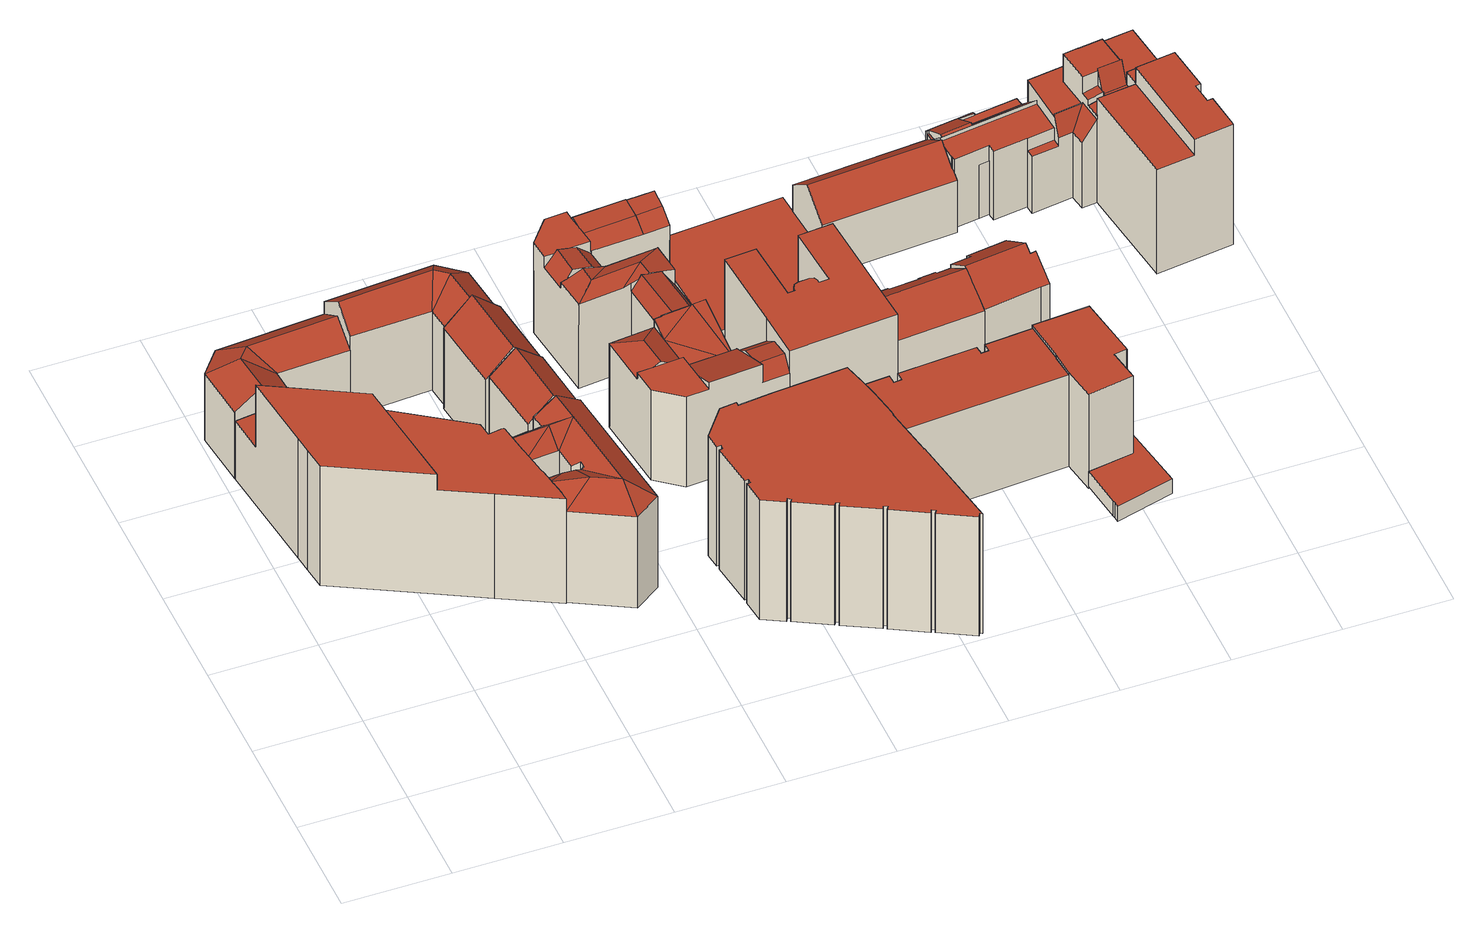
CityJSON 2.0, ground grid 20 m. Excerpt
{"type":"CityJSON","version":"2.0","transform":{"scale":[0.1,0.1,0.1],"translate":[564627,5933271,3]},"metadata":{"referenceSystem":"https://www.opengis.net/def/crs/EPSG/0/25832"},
"CityObjects":{
"building1":{"type":"Building","attributes":{"Gemeindeschluessel":"02000000","Geometrietyp2DReferenz":"3000","function":"31001_2010","roofType":"1000","measuredHeight":27.42,"storeysAboveGround":4},"geometry":[{"type":"MultiSurface","lod":"2","boundaries":[[[0,1,2,3,4,5]],[[6,7,8,9,10,11,12,13,14,15,16,17,18,19,20,21,22,23]],[[24,25,26,27]],[[27,26,28,29]],[[29,28,30,31]],[[31,30,32,33]],[[33,32,34,35]],[[35,34,36,37]],[[37,36,38,39]],[[39,38,40,41]],[[23,4,3,6]],[[42,2,1,43]],[[43,1,0,44]],[[45,21,20,46]],[[46,20,19,47]],[[47,19,18,48]],[[48,18,17,49]],[[49,17,16,50]],[[50,16,15,51]],[[51,15,14,52]],[[52,14,13,53]],[[53,13,12,54]],[[54,12,11,55]],[[55,11,10,56]],[[56,10,9,57]],[[57,9,8,58]],[[58,8,7,59]],[[42,43,44,24,27,29,31,33,35,37,39,41,45,46,47,48,49,50,51,52,53,54,55,56,57,58,59]],[[60,22,21,45,41,40]],[[24,44,0,5,61,25]],[[42,59,7,6,3,2]],[[61,5,4,23,22,60]],[[61,60,40,38,36,34,32,30,28,26,25]]],"semantics":{"surfaces":[{"type":"RoofSurface"},{"type":"WallSurface"},{"type":"GroundSurface"}],"values":[0,0,1,1,1,1,1,1,1,1,1,1,1,1,1,1,1,1,1,1,1,1,1,1,1,1,1,2,1,1,1,1,0]}}]},
"building2":{"type":"Building","attributes":{"Gemeindeschluessel":"02000000","Geometrietyp2DReferenz":"3000","function":"31001_1120","roofType":"3100","measuredHeight":18.71,"storeysAboveGround":5},"geometry":[{"type":"MultiSurface","lod":"2","boundaries":[[[62,63,64,65]],[[66,67,63,62]],[[68,65,64,69]],[[70,71,72,73]],[[74,75,76,77]],[[77,76,78,79]],[[80,81,67,66,82]],[[74,77,79,70,73,68,69,83,80,82]],[[84,63,67,81]],[[85,83,69,64]],[[84,81,80,83,85]],[[75,74,82,66]],[[70,79,78,86,71]],[[65,68,73,72]],[[86,78,76,75,66,62]],[[85,64,63,84]],[[86,62,65,72,71]]],"semantics":{"surfaces":[{"type":"RoofSurface"},{"type":"WallSurface"},{"type":"GroundSurface"}],"values":[0,0,1,1,1,1,1,2,0,1,1,1,1,1,0,0,0]}}]},
"building3":{"type":"Building","attributes":{"Gemeindeschluessel":"02000000","Geometrietyp2DReferenz":"3000","function":"31001_2010","roofType":"3100","measuredHeight":23.94,"storeysAboveGround":5},"geometry":[{"type":"MultiSurface","lod":"2","boundaries":[[[87,88,89,90,91]],[[92,93,94,95,96]],[[97,95,94]],[[98,99,100]],[[101,102,103,99,98]],[[104,105,106,102,101]],[[97,107,108,95]],[[102,109,110,103]],[[111,112,109]],[[113,91,90,114]],[[114,90,89,115]],[[116,93,92,117]],[[118,106,105,119]],[[119,105,104,120]],[[121,122,123,124]],[[124,123,125,126]],[[127,112,111,128]],[[108,109,112,129,130]],[[118,119,120,131,121,124,126,132,116,117,113,114,115,133,134,135,127,128]],[[116,132,136,107,97,94,93]],[[121,131,100,99,103,110,122]],[[127,135,129,112]],[[125,123,122,110,109,108,107,136]],[[137,133,115,89,88]],[[113,117,92,96,87,91]],[[131,120,104,101,98,100]],[[106,118,128,111]],[[138,134,133,137,139]],[[125,136,132,126]],[[135,134,138,130,129]],[[138,139,108,130]],[[106,111,109,102]],[[137,88,87,96,95,108,139]]],"semantics":{"surfaces":[{"type":"RoofSurface"},{"type":"WallSurface"},{"type":"GroundSurface"}],"values":[0,0,0,0,0,0,0,0,0,1,1,1,1,1,1,1,1,0,2,1,1,1,0,1,1,1,1,1,1,1,0,0,0]}}]},
"building4":{"type":"Building","attributes":{"Gemeindeschluessel":"02000000","Geometrietyp2DReferenz":"3000","function":"31001_1120","roofType":"3100","measuredHeight":22.25,"storeysAboveGround":5},"geometry":[{"type":"MultiSurface","lod":"2","boundaries":[[[140,141,142]],[[140,143,144,141]],[[145,146,142,147]],[[148,144,143,149]],[[145,147,80,83,148,149,150]],[[151,150,149,143]],[[145,150,151,152,146]],[[80,147,142,153]],[[83,80,153,154,155]],[[144,148,83,155]],[[152,151,143,140]],[[152,140,142,146]],[[154,153,142,141]],[[154,141,144,155]]],"semantics":{"surfaces":[{"type":"RoofSurface"},{"type":"WallSurface"},{"type":"GroundSurface"}],"values":[0,0,1,1,2,1,1,1,1,1,0,0,0,0]}}]},
"building5":{"type":"Building","attributes":{"Gemeindeschluessel":"02000000","Geometrietyp2DReferenz":"3000","function":"31001_1120","roofType":"3100","measuredHeight":23.43,"storeysAboveGround":6},"geometry":[{"type":"MultiSurface","lod":"2","boundaries":[[[156,157,158,159,160]],[[158,161,162,159]],[[163,157,156,164]],[[164,156,160,165]],[[166,162,161,167]],[[167,161,158,157,163]],[[165,160,159,162,166]],[[165,166,167,163,164]]],"semantics":{"surfaces":[{"type":"RoofSurface"},{"type":"WallSurface"},{"type":"GroundSurface"}],"values":[0,0,1,1,1,1,1,2]}}]},
"building6":{"type":"Building","attributes":{"Gemeindeschluessel":"02000000","Geometrietyp2DReferenz":"3000","function":"31001_1120","roofType":"3100","measuredHeight":23.75,"storeysAboveGround":6},"geometry":[{"type":"MultiSurface","lod":"2","boundaries":[[[168,169,170,171,172,173]],[[170,174,175,171]],[[176,173,172,177]],[[178,169,168,179]],[[179,168,173,176]],[[180,175,174,181]],[[181,174,170,169,178]],[[177,172,171,175,180]],[[177,180,181,178,179,176]]],"semantics":{"surfaces":[{"type":"RoofSurface"},{"type":"WallSurface"},{"type":"GroundSurface"}],"values":[0,0,1,1,1,1,1,1,2]}}]},
"building7":{"type":"Building","attributes":{"Gemeindeschluessel":"02000000","Geometrietyp2DReferenz":"3000","function":"31001_2010","roofType":"1000","measuredHeight":27.29,"storeysAboveGround":8},"geometry":[{"type":"MultiSurface","lod":"2","boundaries":[[[182,183,184,185]],[[185,184,186,187]],[[187,186,188,189]],[[189,188,190,191]],[[191,190,192,193]],[[193,192,194,195]],[[195,194,196,197]],[[197,196,198,199]],[[200,201,202,203]],[[203,202,204,205]],[[205,204,206,207]],[[207,206,208,209]],[[210,211,212,213]],[[213,212,214,215]],[[215,214,216,217]],[[217,216,218,219]],[[219,218,220,221]],[[221,220,222,223]],[[223,222,224,225]],[[225,224,226,227]],[[227,226,228,229]],[[229,228,230,231]],[[231,230,232,233]],[[233,232,234,235]],[[235,234,236,237]],[[237,236,238,239]],[[239,238,240,241]],[[241,240,242,243]],[[243,242,244,245]],[[245,244,246,247]],[[248,249,250,251]],[[251,250,252,253]],[[253,252,254,255]],[[255,254,256,257]],[[257,256,258,259]],[[259,258,260,261]],[[261,260,262,263]],[[263,262,183,182]],[[264,265,249,248]],[[247,246,265,264]],[[211,210,209,208]],[[201,200,199,198]],[[199,200,203,205,207,209,210,213,215,217,219,221,223,225,227,229,231,233,235,237,239,241,243,245,247,264,248,251,253,255,257,259,261,263,182,185,187,189,191,193,195,197]],[[201,198,196,194,192,190,188,186,184,183,262,260,258,256,254,252,250,249,265,246,244,242,240,238,236,234,232,230,228,226,224,222,220,218,216,214,212,211,208,206,204,202]]],"semantics":{"surfaces":[{"type":"WallSurface"},{"type":"GroundSurface"},{"type":"RoofSurface"}],"values":[0,0,0,0,0,0,0,0,0,0,0,0,0,0,0,0,0,0,0,0,0,0,0,0,0,0,0,0,0,0,0,0,0,0,0,0,0,0,0,0,0,0,1,2]}}]},
"building8":{"type":"Building","attributes":{"Gemeindeschluessel":"02000000","Geometrietyp2DReferenz":"3000","function":"31001_1120","roofType":"1000","measuredHeight":22.24,"storeysAboveGround":5},"geometry":[{"type":"MultiSurface","lod":"2","boundaries":[[[266,267,268,269,270,271,272,273,274]],[[275,276,277,278,274,279]],[[276,280,281,282,283]],[[284,285,266,278,277]],[[286,287,288]],[[289,290,291,286,288]],[[290,292,293,294,295,296,297,298]],[[283,282,299,300]],[[284,300,301,302,285]],[[291,298,303,304,305,287,286]],[[269,306,307,308,309]],[[310,311,307,306,268,312,313]],[[314,315,316,317,313,312]],[[318,319,320,321,322,323]],[[324,325,326,323,327]],[[328,329,330,304]],[[331,332,328,304]],[[333,334,335,336,337,296,338,339]],[[318,326,325,340,341]],[[342,343,344,320,319]],[[340,345,346,341]],[[311,347,348,308]],[[310,349,350,347,311]],[[317,351,350,349]],[[329,352,330]],[[334,353,354,355,356]],[[333,357,358,354,353]],[[359,360,358,357]],[[361,362,363,364]],[[365,272,271,366]],[[309,270,269]],[[274,273,279]],[[275,280,276]],[[289,292,290]],[[298,297,303]],[[367,294,293,368]],[[364,302,301,361]],[[323,322,327]],[[304,369,305]],[[331,337,336,332]],[[356,335,334]],[[295,338,296]],[[283,300,284,277,276]],[[370,322,321,281,371]],[[372,343,342,346,345,352,329,328,332,336,373]],[[367,368,374,375,370,371,365,366,376,377,378,379,372,373,380,381]],[[376,366,271,270,309,308,348]],[[267,266,285,302,364,363,315,314]],[[365,371,281,280,275,279,273,272]],[[375,374,288,287,305,369,382]],[[367,381,360,359,339,338,295,294]],[[317,349,310,313]],[[379,378,316,315,363,362,383]],[[342,319,318,341,346]],[[370,375,382,384,324,327,322]],[[330,352,345,340,325,324,384]],[[377,376,348,347,350,351]],[[381,380,355,354,358,360]],[[334,333,353]],[[333,339,359,357]],[[380,373,336,335,356,355]],[[318,323,326]],[[372,379,383,344,343]],[[378,377,351,317,316]],[[269,268,306]],[[311,308,307]],[[299,383,362,361,301,300]],[[296,337,331,304,303,297]],[[374,368,293,292,289,288]],[[290,298,291]],[[266,274,278]],[[268,267,314,312]],[[330,384,382,369,304]],[[320,344,383,299,282]],[[320,282,281,321]]],"semantics":{"surfaces":[{"type":"RoofSurface"},{"type":"WallSurface"},{"type":"GroundSurface"}],"values":[0,0,0,0,0,0,0,0,0,0,0,0,0,0,0,0,0,0,0,0,0,0,0,0,0,0,0,0,0,1,1,1,1,1,1,1,1,1,1,1,1,1,1,1,1,2,1,1,1,1,1,1,1,1,1,1,1,1,1,1,1,1,1,1,1,1,1,1,1,1,1,1,0,0,0]}}]},
"building9":{"type":"Building","attributes":{"Gemeindeschluessel":"02000000","Geometrietyp2DReferenz":"3000","function":"31001_1120","roofType":"1000","measuredHeight":22.11,"storeysAboveGround":5},"geometry":[{"type":"MultiSurface","lod":"2","boundaries":[[[385,386,387,388,389,390,391,392,393,394,395,396,397,398,399,400,401,402,403]],[[404,405,406,407,408,409,410,411,412,413,414,415,416,417,418,419,420,421,422]],[[422,421,386,385]],[[421,420,387,386]],[[420,419,388,387]],[[419,418,389,388]],[[418,417,390,389]],[[417,416,391,390]],[[416,415,392,391]],[[415,414,393,392]],[[414,413,394,393]],[[413,412,395,394]],[[412,411,396,395]],[[411,410,397,396]],[[410,409,398,397]],[[409,408,399,398]],[[408,407,400,399]],[[407,406,401,400]],[[406,405,402,401]],[[405,404,403,402]],[[404,422,385,403]]],"semantics":{"surfaces":[{"type":"GroundSurface"},{"type":"RoofSurface"},{"type":"WallSurface"}],"values":[0,1,2,2,2,2,2,2,2,2,2,2,2,2,2,2,2,2,2,2,2]}}]},
"building10":{"type":"Building","attributes":{"Gemeindeschluessel":"02000000","Geometrietyp2DReferenz":"3000","function":"31001_1010","roofType":"1000","measuredHeight":20.89,"storeysAboveGround":7},"geometry":[{"type":"MultiSurface","lod":"2","boundaries":[[[423,424,425,426]],[[426,425,427,428]],[[428,427,429,430]],[[430,429,431,432]],[[432,431,433,434]],[[434,433,435,436]],[[436,435,437,438]],[[438,437,439,440]],[[441,442,443,444]],[[444,443,445,446]],[[446,445,447,448]],[[449,450,451,452]],[[452,451,424,423]],[[453,454,455,456]],[[448,447,450,449]],[[442,441,456,455]],[[454,453,440,439]],[[440,453,456,441,444,446,448,449,452,423,426,428,430,432,434,436,438]],[[454,439,437,435,433,431,429,427,425,424,451,450,447,445,443,442,455]]],"semantics":{"surfaces":[{"type":"WallSurface"},{"type":"GroundSurface"},{"type":"RoofSurface"}],"values":[0,0,0,0,0,0,0,0,0,0,0,0,0,0,0,0,0,1,2]}}]},
"building11":{"type":"Building","attributes":{"Gemeindeschluessel":"02000000","Geometrietyp2DReferenz":"3000","function":"31001_1010","roofType":"1000","measuredHeight":6.79,"storeysAboveGround":5},"geometry":[{"type":"MultiSurface","lod":"2","boundaries":[[[457,458,459,460,461]],[[462,463,464,465,466]],[[465,461,460,466]],[[462,459,458,463]],[[464,463,458,457]],[[462,466,460,459]],[[465,464,457,461]]],"semantics":{"surfaces":[{"type":"RoofSurface"},{"type":"GroundSurface"},{"type":"WallSurface"}],"values":[0,1,2,2,2,2,2]}}]},
"building12":{"type":"Building","attributes":{"Gemeindeschluessel":"02000000","Geometrietyp2DReferenz":"3000","function":"31001_1120","roofType":"3100","measuredHeight":16.16,"storeysAboveGround":4},"geometry":[{"type":"MultiSurface","lod":"2","boundaries":[[[467,468,469,470,471,472,473,474,475,476,477,478]],[[479,478,477,480]],[[480,477,476,481]],[[481,476,475,482]],[[482,475,474,483]],[[483,474,473,484]],[[484,473,472,485]],[[485,472,471,486]],[[486,471,470,487]],[[487,470,469,488]],[[489,490,491,492]],[[493,479,480,481,482,483,484,485,486,487,488,489,492]],[[494,493,492,491]],[[479,493,494,467,478]],[[489,488,469,468,490]],[[494,491,490,468,467]]],"semantics":{"surfaces":[{"type":"RoofSurface"},{"type":"WallSurface"},{"type":"GroundSurface"}],"values":[0,1,1,1,1,1,1,1,1,1,1,2,1,1,1,0]}}]},
"building13":{"type":"Building","attributes":{"Gemeindeschluessel":"02000000","Geometrietyp2DReferenz":"3000","function":"31001_2010","roofType":"1000","measuredHeight":3.47,"storeysAboveGround":1},"geometry":[{"type":"MultiSurface","lod":"2","boundaries":[[[495,496,497,498]],[[498,497,499,500]],[[501,502,503,504]],[[504,503,505,506]],[[499,497,496,507,505,503,502,508,509]],[[495,498,500,510,511,501,504,506,512]],[[510,500,499,509]],[[495,512,507,496]],[[512,506,505,507]],[[501,511,508,502]],[[511,510,509,508]]],"semantics":{"surfaces":[{"type":"WallSurface"},{"type":"RoofSurface"},{"type":"GroundSurface"}],"values":[0,0,0,0,1,2,0,0,0,0,0]}}]},
"building14":{"type":"Building","attributes":{"Gemeindeschluessel":"02000000","Geometrietyp2DReferenz":"3000","function":"31001_1120","roofType":"1000","measuredHeight":21.47,"storeysAboveGround":6},"geometry":[{"type":"MultiSurface","lod":"2","boundaries":[[[513,514,515,516]],[[517,518,519,520]],[[520,519,521,522]],[[523,524,525,526]],[[526,525,527,528]],[[528,527,514,513]],[[529,521,519,518,530,515,514,527,525,524]],[[517,520,522,531,523,526,528,513,516,532]],[[532,516,515,530]],[[523,531,529,524]],[[531,522,521,529]],[[517,532,530,518]]],"semantics":{"surfaces":[{"type":"WallSurface"},{"type":"RoofSurface"},{"type":"GroundSurface"}],"values":[0,0,0,0,0,0,1,2,0,0,0,0]}}]},
"building15":{"type":"Building","attributes":{"Gemeindeschluessel":"02000000","Geometrietyp2DReferenz":"3000","function":"31001_1120","roofType":"3100","measuredHeight":16.41,"storeysAboveGround":4},"geometry":[{"type":"MultiSurface","lod":"2","boundaries":[[[533,534,535,536]],[[537,536,535,538]],[[539,540,541,542]],[[542,541,543,544]],[[544,543,545,546]],[[547,537,538,539,542,544,546]],[[548,547,546,545]],[[537,547,548,533,536]],[[539,538,535,534,540]],[[548,545,543,541,540,534,533]]],"semantics":{"surfaces":[{"type":"RoofSurface"},{"type":"WallSurface"},{"type":"GroundSurface"}],"values":[0,1,1,1,1,2,1,1,1,0]}}]},
"building16":{"type":"Building","attributes":{"Gemeindeschluessel":"02000000","Geometrietyp2DReferenz":"3000","function":"31001_1120","roofType":"3100","measuredHeight":16.24,"storeysAboveGround":4},"geometry":[{"type":"MultiSurface","lod":"2","boundaries":[[[549,550,551,552,553,554]],[[555,556,557,558,559,560,550,549]],[[561,554,553,562]],[[562,553,552,563]],[[563,552,551,564]],[[565,560,559,566]],[[566,559,558,567]],[[567,558,557,568]],[[568,557,556,569]],[[569,556,555,570]],[[570,555,549,554,561]],[[564,551,550,560,565]],[[564,565,566,567,568,569,570,561,562,563]]],"semantics":{"surfaces":[{"type":"RoofSurface"},{"type":"WallSurface"},{"type":"GroundSurface"}],"values":[0,0,1,1,1,1,1,1,1,1,1,1,2]}}]},
"building17":{"type":"Building","attributes":{"Gemeindeschluessel":"02000000","Geometrietyp2DReferenz":"3000","function":"51009_1610","roofType":"3100","measuredHeight":16.03},"geometry":[{"type":"MultiSurface","lod":"2","boundaries":[[[571,572,573,574]],[[575,576,577,578]],[[579,580,581,582]],[[583,584,585,586]],[[587,588,589,590,585,584,577,576]],[[591,579,582,571,574,592,575,578,583,586]],[[583,578,577,584]],[[580,579,591,590,589]],[[572,571,582,581]],[[575,592,587,576]],[[592,574,573,588,587]],[[591,586,585,590]],[[572,581,580,589,588,573]]],"semantics":{"surfaces":[{"type":"WallSurface"},{"type":"RoofSurface"},{"type":"GroundSurface"}],"values":[0,0,0,0,1,2,0,0,0,0,0,0,1]}}]},
"building18":{"type":"Building","attributes":{"Gemeindeschluessel":"02000000","Geometrietyp2DReferenz":"3000","function":"31001_1010","roofType":"1000","measuredHeight":27.5,"storeysAboveGround":8},"geometry":[{"type":"MultiSurface","lod":"2","boundaries":[[[593,594,595,596,597,598,599]],[[600,601,602,603]],[[604,600,603]],[[605,606,607,608,609,610,611,612,613,614]],[[615,616,617,618,619]],[[620,621,622]],[[623,624,620,622]],[[623,625,620,624]],[[625,621,620]],[[617,626,627,628,629,630]],[[631,632,633,634]],[[635,636,637,638]],[[639,640,641,642,643,644,645,646,647]],[[648,649,650,651]],[[578,599,598,583]],[[583,598,597,586]],[[586,597,596,652]],[[575,593,599,578]],[[594,603,602,595]],[[613,600,604,614]],[[650,612,611,651]],[[653,610,609,654]],[[654,609,608,579]],[[579,608,607,655]],[[655,607,606,656]],[[656,606,605,657]],[[658,659,660,661]],[[618,662,663,619]],[[626,617,616]],[[626,616,615,622,621]],[[664,665,666,667]],[[662,630,629,668]],[[617,630,662,618]],[[626,634,633,627]],[[625,631,634,626,621]],[[669,670,671,672]],[[633,638,637,673]],[[635,647,646,636]],[[674,645,644,675]],[[675,644,643,676]],[[676,643,642,677]],[[677,642,641,678]],[[678,641,640,679]],[[657,605,614,604,603,594,593,575]],[[680,681,682,602,601,683]],[[667,666,684,623,624,685]],[[672,671,673,637,636,646,645,674]],[[686,687,658,661,680,683]],[[664,667,685,688,689,690,653,654,579,655,656,657,575,578,583,586,652,682,681,691,692,669,672,674,675,676,677,678,679]],[[693,694,628,633,673,671,670]],[[686,683,601,600,613,612,650,649,695,696]],[[695,649,648,690,689,697]],[[697,689,688,698]],[[699,694,693,692,691,700]],[[701,623,622,615,619,663,659,658,687,702]],[[665,664,679,640,639,703]],[[633,632,704,703,639,647,635,638,633,628,627]],[[693,670,669,692]],[[628,694,699,668,629]],[[704,632,631,625,623,684]],[[691,681,680,661,660,700]],[[688,685,624,623,701,698]],[[702,687,686,696]],[[653,690,648,651,611,610]],[[682,652,596,595,602]],[[704,684,666,665,703]],[[699,700,660,659,663,662,668]],[[701,702,697,698]],[[702,696,695,697]]],"semantics":{"surfaces":[{"type":"RoofSurface"},{"type":"WallSurface"},{"type":"GroundSurface"}],"values":[0,0,0,0,0,0,0,0,0,0,0,0,0,0,1,1,1,1,1,1,1,1,1,1,1,1,1,1,1,1,1,1,1,1,1,1,1,1,1,1,1,1,1,1,1,1,1,0,2,0,1,1,1,1,1,1,1,1,1,1,1,1,1,1,1,0,0,0,0]}}]}
},
"vertices":[
[46,606,287],[50,573,287],[55,530,287],[228,438,287],[201,661,287],[28,753,287],[228,438,252],[314,393,252],[420,337,252],[419,346,252],[418,356,252],[409,411,252],[407,419,252],[403,443,252],[398,471,252],[398,473,252],[397,474,252],[388,534,252],[387,536,252],[383,536,252],[358,532,252],[354,559,252],[215,654,252],[201,661,252],[20,824,13],[20,824,146],[82,832,146],[82,832,13],[117,836,146],[117,836,13],[118,832,146],[118,832,13],[119,821,146],[119,821,13],[119,818,146],[119,818,13],[123,819,146],[123,819,13],[159,720,146],[159,720,13],[174,682,146],[174,682,13],[55,530,13],[50,573,13],[46,606,13],[354,559,13],[358,532,13],[383,536,13],[387,536,13],[388,534,13],[397,474,13],[398,473,13],[398,471,13],[403,443,13],[407,419,13],[409,411,13],[418,356,13],[419,346,13],[420,337,13],[314,393,13],[215,654,146],[28,753,146],
[63,907,202],[83,930,202],[45,976,166],[7,930,166],[119,885,167],[120,885,166],[7,930,15],[45,976,15],[20,824,15],[20,824,167],[19,824,166],[19,824,15],[122,836,15],[122,836,168],[117,836,172],[117,836,15],[82,832,195],[82,832,15],[254,893,15],[254,893,165],[119,885,15],[247,991,15],[251,943,202],[247,991,166],[72,830,202],
[392,505,254],[436,534,232],[434,533,232],[433,541,225],[388,534,226],[397,474,225],[398,473,224],[399,473,224],[458,512,255],[393,505,255],[462,479,223],[413,385,254],[444,414,236],[409,411,236],[413,383,255],[475,370,255],[469,417,232],[418,356,236],[419,346,229],[420,337,223],[463,479,223],[504,517,255],[525,344,255],[479,418,229],[526,281,223],[575,315,223],[388,534,15],[433,541,15],[434,533,15],[398,473,15],[397,474,15],[420,337,15],[419,346,15],[418,356,15],[484,418,15],[484,418,233],[483,431,233],[483,431,15],[468,436,223],[468,436,15],[575,315,15],[526,281,15],[543,581,223],[497,575,255],[409,411,15],[464,479,15],[459,537,15],[454,570,15],[543,581,15],[464,479,224],[459,537,232],[454,570,225],[458,543,225],
[450,934,237],[427,953,237],[405,901,195],[496,967,195],[449,1005,195],[412,845,15],[412,845,195],[405,901,15],[449,1005,15],[496,967,15],[509,857,15],[509,857,195],[461,851,237],[254,893,197],[251,940,237],[247,991,195],
[444,569,212],[454,570,221],[493,575,256],[477,707,256],[427,701,212],[543,581,212],[527,713,212],[454,570,22],[444,569,22],[427,701,22],[527,713,22],[543,581,22],
[420,700,208],[427,701,214],[473,706,260],[456,850,260],[412,845,217],[403,844,208],[527,713,208],[509,857,208],[403,844,23],[412,845,23],[427,701,23],[420,700,23],[509,857,23],[527,713,23],
[683,358,13],[683,358,286],[726,413,286],[726,413,13],[757,417,286],[757,417,13],[758,409,286],[758,409,13],[821,416,286],[821,416,13],[900,422,286],[900,422,13],[961,427,286],[961,427,13],[971,389,286],[971,389,13],[979,355,286],[979,355,13],[989,300,13],[989,300,286],[990,291,286],[990,291,13],[989,291,286],[989,291,13],[1006,196,286],[1006,196,13],[1007,196,286],[1007,196,13],[1038,11,13],[1038,11,286],[1034,14,286],[1034,14,13],[1030,7,286],[1030,7,13],[965,42,286],[965,42,13],[969,48,286],[969,48,13],[962,52,286],[962,52,13],[959,45,286],[959,45,13],[894,80,286],[894,80,13],[898,87,286],[898,87,13],[891,90,286],[891,90,13],[888,84,286],[888,84,13],[823,118,286],[823,118,13],[826,125,286],[826,125,13],[820,128,286],[820,128,13],[816,122,286],[816,122,13],[751,157,286],[751,157,13],[755,163,286],[755,163,13],[749,167,286],[749,167,13],[745,160,286],[745,160,13],[700,226,13],[700,226,286],[707,227,286],[707,227,13],[706,235,286],[706,235,13],[699,234,286],[699,234,13],[688,320,286],[688,320,13],[695,321,286],[695,321,13],[695,329,286],[695,329,13],[687,328,286],[687,328,13],[705,181,13],[705,181,286],
[668,939,215],[705,942,215],[701,978,215],[697,1006,215],[695,1023,215],[654,1020,215],[616,974,215],[620,936,215],[639,937,215],[627,880,190],[639,881,205],[650,882,222],[644,937,222],[620,936,190],[627,880,202],[635,819,202],[673,854,215],[669,885,215],[687,887,212],[680,940,212],[695,676,223],[731,722,201],[648,713,201],[659,615,201],[688,617,216],[702,618,223],[659,615,216],[665,567,216],[712,529,216],[755,532,216],[750,571,216],[744,621,216],[716,619,216],[712,889,202],[691,887,208],[712,889,189],[705,942,189],[744,621,201],[736,687,201],[732,722,201],[698,1002,221],[796,1009,221],[793,1031,192],[695,1023,192],[797,1000,219],[796,1007,221],[702,967,213],[800,974,213],[705,942,191],[707,942,191],[707,943,192],[803,949,191],[766,833,214],[768,834,215],[764,864,215],[720,829,202],[734,830,206],[748,831,210],[746,725,188],[766,727,218],[753,832,218],[734,830,189],[842,629,166],[842,630,166],[804,731,220],[744,621,165],[842,628,165],[850,574,218],[845,615,200],[843,628,195],[842,628,195],[744,621,195],[755,532,232],[854,539,232],[804,731,208],[791,836,208],[816,839,202],[809,899,202],[808,899,202],[829,734,167],[816,839,167],[848,1011,221],[846,1034,192],[800,976,212],[850,980,212],[852,953,191],[829,734,220],[847,599,214],[900,602,214],[898,632,190],[843,628,190],[852,558,220],[903,562,220],[854,539,191],[904,543,191],[712,889,165],[713,889,165],[707,942,165],[705,942,165],[616,974,10],[654,1020,10],[712,529,10],[665,567,10],[732,722,220],[734,830,10],[635,819,10],[809,899,10],[842,628,10],[648,713,10],[746,724,10],[846,1034,10],[852,953,10],[707,943,10],[713,889,10],[898,632,10],[904,543,10],[746,724,220],[713,889,202],[746,725,220],
[1011,686,22],[1011,680,22],[1030,681,22],[1022,799,22],[1086,804,22],[1093,710,22],[1101,597,22],[1104,558,22],[904,543,22],[898,632,22],[886,790,22],[944,794,22],[953,675,22],[967,676,22],[967,682,22],[971,690,22],[979,693,22],[1000,695,22],[1008,693,22],[1008,693,243],[1000,695,243],[979,693,243],[971,690,243],[967,682,243],[967,676,243],[953,675,243],[944,794,243],[886,790,243],[898,632,243],[904,543,243],[1104,558,243],[1101,597,243],[1093,710,243],[1086,804,243],[1022,799,243],[1030,681,243],[1011,680,243],[1011,686,243],
[961,427,25],[961,427,234],[1039,433,234],[1039,433,25],[1040,416,234],[1040,416,25],[1055,417,234],[1055,417,25],[1054,434,234],[1054,434,25],[1200,444,234],[1200,444,25],[1202,428,234],[1202,428,25],[1216,429,234],[1216,429,25],[1215,445,234],[1215,445,25],[1314,369,25],[1314,369,234],[1313,369,234],[1313,369,25],[1318,324,234],[1318,324,25],[989,300,234],[989,300,25],[979,355,25],[979,355,234],[971,389,234],[971,389,25],[1303,452,25],[1303,452,234],[1304,453,234],[1304,453,25],
[864,788,83],[1086,804,83],[1114,806,83],[1096,1053,83],[846,1034,83],[1114,806,15],[1086,804,15],[864,788,15],[846,1034,15],[1096,1053,15],
[1096,657,190],[1273,672,190],[1266,724,148],[1241,722,148],[1240,730,142],[1209,727,142],[1210,719,148],[1153,715,148],[1152,722,143],[1123,720,143],[1123,712,148],[1093,710,149],[1093,710,28],[1123,712,28],[1123,720,28],[1152,722,28],[1153,715,28],[1210,719,28],[1209,727,28],[1240,730,28],[1241,722,28],[1266,724,28],[1279,637,28],[1279,637,162],[1282,612,142],[1282,612,28],[1101,597,28],[1101,597,142],
[1342,164,30],[1342,164,64],[1341,173,64],[1341,173,30],[1340,179,64],[1340,179,30],[1404,335,30],[1404,335,64],[1427,339,64],[1427,339,30],[1430,321,64],[1430,321,30],[1451,193,64],[1414,275,64],[1328,261,64],[1328,261,30],[1414,275,30],[1451,193,30],
[1304,453,26],[1304,453,241],[1409,460,241],[1409,460,26],[1427,339,26],[1427,339,241],[1404,335,241],[1404,335,26],[1414,275,241],[1414,275,26],[1318,324,26],[1318,324,241],[1313,369,241],[1313,369,26],[1314,369,241],[1314,369,26],[1328,261,241],[1429,339,241],[1328,261,26],[1429,339,26],
[1102,960,190],[1351,978,190],[1348,1034,144],[1098,1015,144],[1098,1015,26],[1348,1034,26],[1354,940,26],[1354,940,158],[1355,939,158],[1355,939,26],[1356,932,152],[1356,932,26],[1357,922,144],[1357,922,26],[1107,904,26],[1107,904,144],
[1273,676,192],[1387,691,192],[1378,755,145],[1303,744,146],[1305,729,157],[1266,724,157],[1279,637,164],[1282,612,146],[1390,627,146],[1406,629,146],[1400,677,181],[1389,675,181],[1266,724,29],[1305,729,29],[1303,744,29],[1378,755,29],[1389,675,29],[1400,677,29],[1406,629,29],[1390,627,29],[1282,612,29],[1279,637,29],
[1401,954,27],[1401,954,158],[1362,949,158],[1362,949,27],[1348,1034,27],[1348,1034,162],[1347,1040,158],[1347,1040,27],[1422,942,27],[1422,942,149],[1403,939,149],[1403,939,27],[1437,1053,27],[1437,1053,158],[1438,1047,161],[1438,1047,27],[1351,1035,162],[1356,995,187],[1414,1003,187],[1408,1043,162],[1408,1043,27],[1351,1035,27],
[1348,1034,157],[1349,1015,157],[1521,1039,157],[1518,1058,157],[1438,1047,157],[1437,1053,157],[1347,1040,157],[1534,1007,192],[1531,1040,160],[1521,1039,160],[1349,1015,160],[1351,982,192],[1354,940,184],[1355,939,184],[1356,932,184],[1422,942,184],[1424,926,184],[1488,935,184],[1488,934,184],[1539,941,184],[1534,1007,184],[1351,982,184],[1596,931,238],[1625,935,242],[1624,938,242],[1622,953,242],[1593,949,238],[1612,918,245],[1625,935,225],[1596,931,225],[1600,902,225],[1600,902,226],[1629,905,225],[1625,935,234],[1669,941,234],[1669,943,238],[1667,959,281],[1622,953,281],[1629,905,238],[1673,911,238],[1669,941,238],[1625,935,238],[1673,911,267],[1747,921,267],[1743,952,267],[1669,941,267],[1700,712,302],[1773,722,302],[1773,724,302],[1764,793,302],[1754,792,302],[1749,833,302],[1759,834,302],[1747,921,302],[1673,911,302],[1490,917,157],[1540,924,157],[1539,941,157],[1488,934,157],[1518,1058,27],[1488,935,27],[1424,926,27],[1356,932,27],[1355,939,27],[1354,940,27],[1584,1014,211],[1584,1014,275],[1613,1018,275],[1613,1018,211],[1622,953,275],[1593,949,275],[1628,703,27],[1628,703,265],[1628,704,265],[1628,704,27],[1667,959,275],[1655,1052,27],[1655,1052,238],[1728,1062,238],[1728,1062,27],[1743,952,238],[1759,834,27],[1749,833,27],[1754,792,27],[1764,793,27],[1773,724,27],[1773,722,27],[1609,1051,211],[1609,1051,27],[1521,1039,27],[1531,1040,211],[1600,902,265],[1600,902,27],[1539,941,211],[1593,949,211],[1572,898,27],[1567,928,27],[1490,917,27],[1613,1017,27],[1659,1023,27],[1659,1023,238],[1658,1023,238],[1540,924,176],[1539,941,217],[1567,928,176],[1572,898,176],[1658,1023,275],[1613,1017,275],[1600,902,217],[1593,949,217],[1700,712,265],[1673,911,265]
]}
